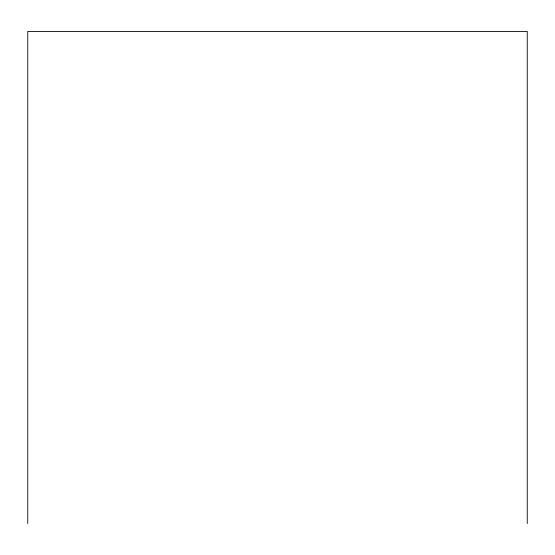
<?xml version="1.0" encoding="UTF-8"?>
<svg xmlns="http://www.w3.org/2000/svg" width="555" height="555" viewBox="0 0 555 555"><rect width="100%" height="100%" fill="white"/><g stroke="black" fill="none" stroke-linecap="round" stroke-linejoin="round"><path stroke-width="0.83" d="M527.25 523.545L527.25 31.455L27.75 31.455L27.75 523.545"/></g></svg>
